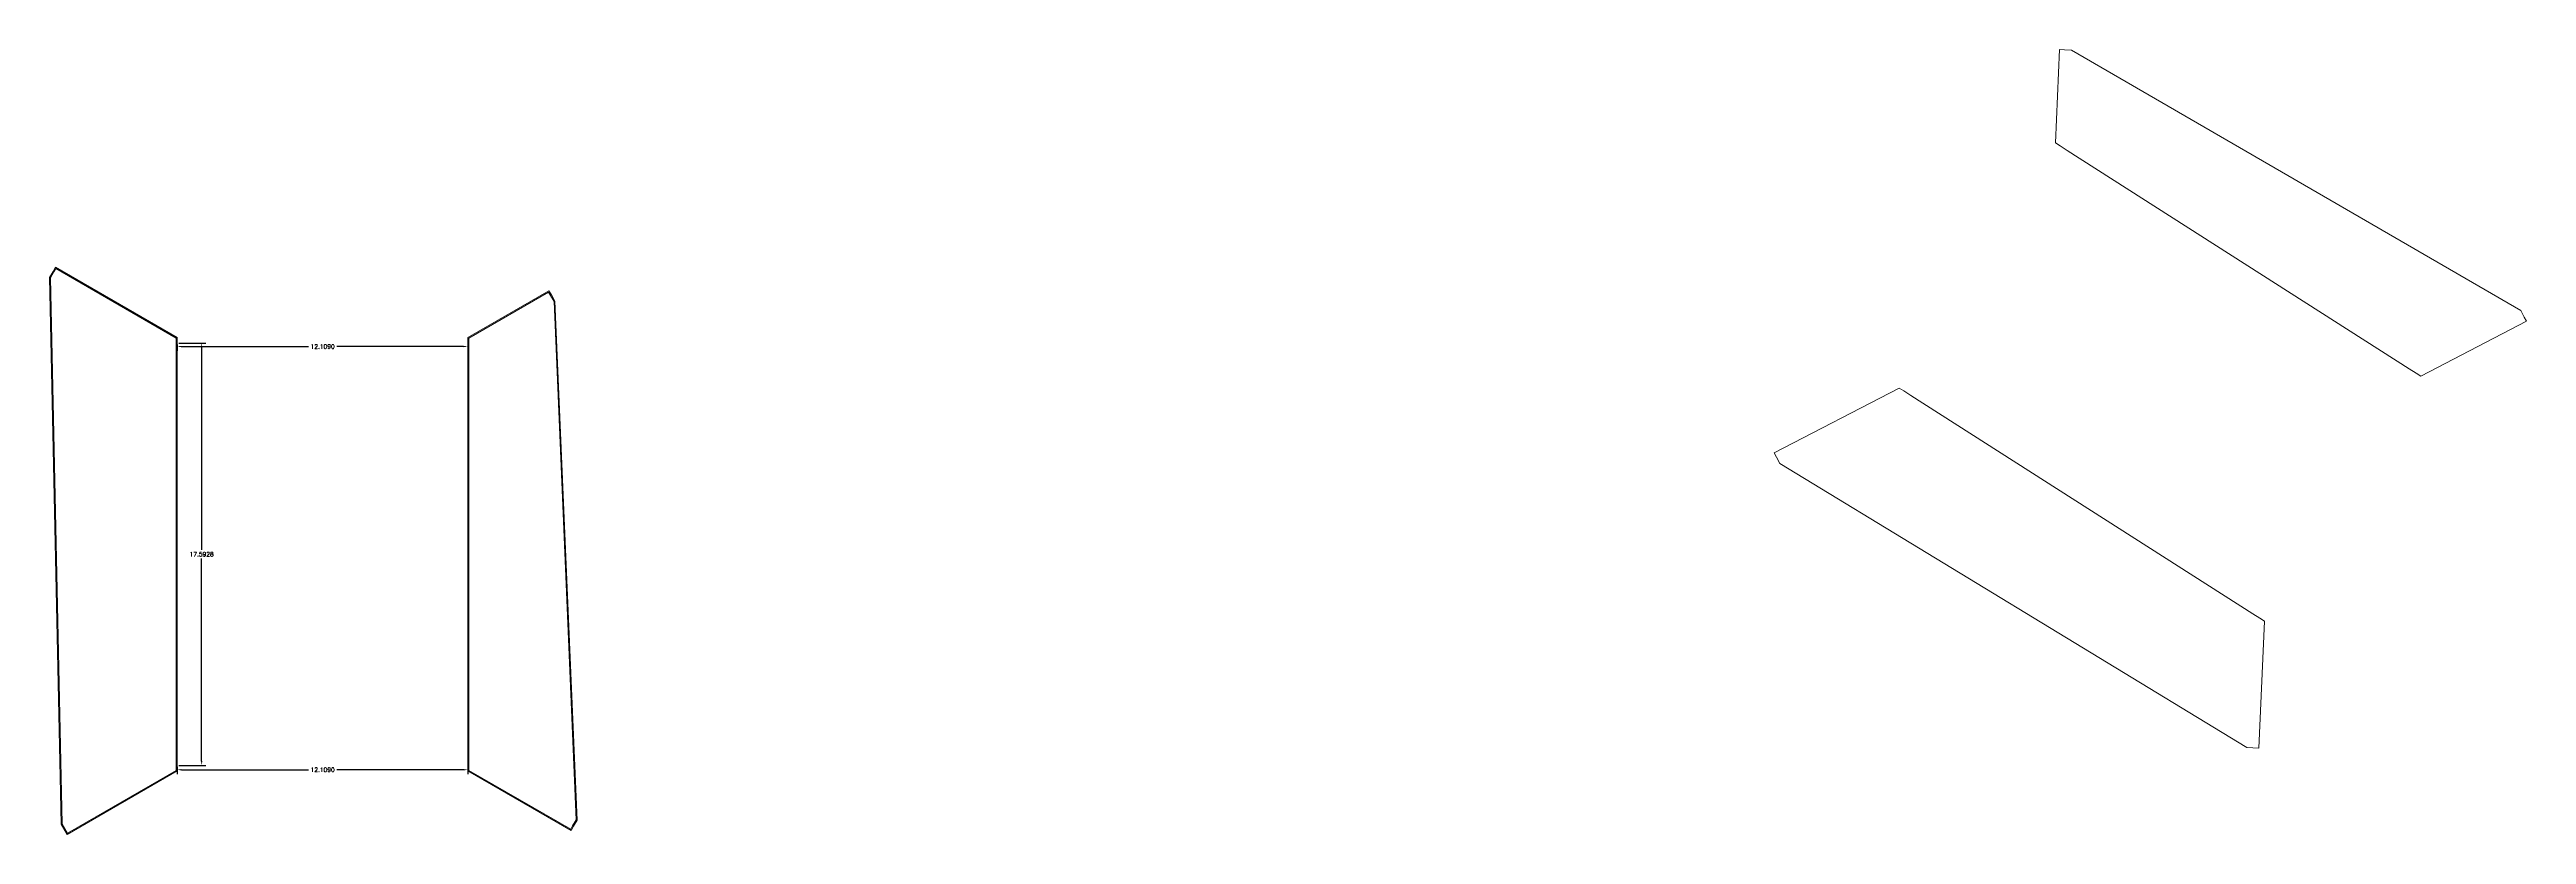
# Model space of a CAD drawing. Header units: metres. Extents: x 1291 to 1536, y 1774 to 1932.
# Drawn here: x 1432.8 to 1535.9, y 1810 to 1842.7 of the extents above; entities that cross this region are included whole.
import ezdxf

# ---------------------------------------------------------------- set-up
doc = ezdxf.new("R2010")
doc.units = ezdxf.units.M
doc.layers.add('Layer1', color=6, linetype='Continuous', lineweight=20)
doc.styles.get("Standard").update_dxf_attribs({"font": 'simplex.shx'})
doc.dimstyles.get("Standard").update_dxf_attribs({"dimtxt": 0.18, "dimasz": 0.18, "dimexe": 0.18, "dimexo": 0.0625, "dimgap": 0.09, "dimtad": 0, "dimtih": 1, "dimtoh": 1, "dimdec": 4, "dimzin": 0, "dimdsep": 46, "dimtxsty": 'Standard', "dimcen": 0.09, "dimadec": 0, "dimazin": 0, "dimtfac": 1, "dimtdec": 4, "dimtofl": 0, "dimtmove": 0, "dimatfit": 3, "dimfxl": 1, "dimtolj": 1, "dimtzin": 0, "dimarcsym": 0})

# ---------------------------------------------------------------- blocks, each defined once
blk = doc.blocks.new('*D333')
at = {"layer": 'Defpoints', "color": 0, "transparency": 16777216}
for p in [(1438.07, 1830.46), (1439.09, 1830.46), (1438.07, 1812.87)]:
    blk.add_point(p, dxfattribs=at)
at = {"layer": 'Layer1', "color": 0, "lineweight": -2, "transparency": 16777216}
for p, q in [((1438.14, 1830.46), (1439.27, 1830.46)), ((1439.09, 1830.28), (1439.09, 1821.85)), ((1439.09, 1813.05), (1439.09, 1821.49)), ((1438.14, 1812.87), (1439.27, 1812.87))]:
    blk.add_line(p, q, dxfattribs=at)
at = {"layer": 'Layer1', "color": 0, "transparency": 16777216}
for points in [[(1439.06, 1830.28), (1439.12, 1830.28), (1439.09, 1830.46)], [(1439.06, 1813.05), (1439.12, 1813.05), (1439.09, 1812.87)]]:
    blk.add_solid(points, dxfattribs=at)
at = {"layer": 'Layer1', "color": 0, "transparency": 16777216, "insert": (1439.09, 1821.67), "char_height": 0.18, "attachment_point": 5}
blk.add_mtext('\\A1;17.5928', dxfattribs=at)
blk = doc.blocks.new('*D334')
at = {"layer": 'Defpoints', "color": 0, "transparency": 16777216}
for p in [(1438.07, 1830.46), (1450.18, 1830.46), (1450.18, 1830.32)]:
    blk.add_point(p, dxfattribs=at)
at = {"layer": 'Layer1', "color": 0, "lineweight": -2, "transparency": 16777216}
for p, q in [((1438.07, 1830.4), (1438.07, 1830.14)), ((1450.18, 1830.4), (1450.18, 1830.14)), ((1438.25, 1830.32), (1443.54, 1830.32)), ((1450, 1830.32), (1444.72, 1830.32))]:
    blk.add_line(p, q, dxfattribs=at)
at = {"layer": 'Layer1', "color": 0, "transparency": 16777216}
for points in [[(1438.25, 1830.35), (1438.25, 1830.29), (1438.07, 1830.32)], [(1450, 1830.35), (1450, 1830.29), (1450.18, 1830.32)]]:
    blk.add_solid(points, dxfattribs=at)
at = {"layer": 'Layer1', "color": 0, "transparency": 16777216, "insert": (1444.13, 1830.32), "char_height": 0.18, "attachment_point": 5}
blk.add_mtext('\\A1;12.1090', dxfattribs=at)
blk = doc.blocks.new('*D335')
at = {"layer": 'Defpoints', "color": 0, "transparency": 16777216}
for p in [(1438.07, 1812.87), (1450.18, 1812.87), (1450.18, 1812.69)]:
    blk.add_point(p, dxfattribs=at)
at = {"layer": 'Layer1', "color": 0, "lineweight": -2, "transparency": 16777216}
for p, q in [((1438.07, 1812.81), (1438.07, 1812.51)), ((1438.25, 1812.69), (1443.54, 1812.69)), ((1450, 1812.69), (1444.72, 1812.69)), ((1450.18, 1812.81), (1450.18, 1812.51))]:
    blk.add_line(p, q, dxfattribs=at)
at = {"layer": 'Layer1', "color": 0, "transparency": 16777216}
for points in [[(1438.25, 1812.72), (1438.25, 1812.66), (1438.07, 1812.69)], [(1450, 1812.72), (1450, 1812.66), (1450.18, 1812.69)]]:
    blk.add_solid(points, dxfattribs=at)
at = {"layer": 'Layer1', "color": 0, "transparency": 16777216, "insert": (1444.13, 1812.69), "char_height": 0.18, "attachment_point": 5}
blk.add_mtext('\\A1;12.1090', dxfattribs=at)

msp = doc.modelspace()

# ---------------------------------------------------------------- linework, layer by layer
at = {"layer": 'Layer1'}
for points in [[(1516.31009, 1838.79921), (1516.48348, 1842.69217), (1516.68328, 1842.68327), (1516.98299, 1842.66992), (1535.69979, 1831.81514), (1535.83808, 1831.54892), (1535.93027, 1831.37143), (1531.52874, 1829.08505), (1531.33408, 1829.20931), (1531.04208, 1829.39569), (1516.79675, 1838.48857), (1516.50475, 1838.67495)], [(1433.00315, 1833.62353), (1438.07431, 1830.69569), (1438.07431, 1830.46475), (1438.07431, 1830.11834), (1438.07431, 1813.21834), (1438.07431, 1812.87193), (1438.07431, 1812.64099), (1433.49074, 1809.99467), (1433.24074, 1810.42768), (1432.75315, 1833.19052), (1432.90315, 1833.45033)], [(1433.01779, 1833.56889), (1438.03431, 1830.6726), (1438.03431, 1830.46475), (1438.03431, 1830.11834), (1438.03431, 1813.21834), (1438.03431, 1812.87193), (1438.03431, 1812.66409), (1433.50538, 1810.04931), (1433.28051, 1810.4388), (1432.79338, 1833.1802), (1432.93779, 1833.43033)], [(1450.18331, 1830.69569), (1453.55806, 1832.6441), (1453.65806, 1832.4709), (1453.80806, 1832.21109), (1454.72875, 1810.59404), (1454.57875, 1810.33423), (1454.47875, 1810.16102), (1450.18331, 1812.64099), (1450.18331, 1812.87193), (1450.18331, 1813.21834), (1450.18331, 1830.11834), (1450.18331, 1830.46475)], [(1450.22331, 1830.6726), (1453.54342, 1832.58946), (1453.62342, 1832.4509), (1453.76851, 1832.19959), (1454.68829, 1810.60396), (1454.54411, 1810.35423), (1454.46411, 1810.21566), (1450.22331, 1812.66409), (1450.22331, 1812.87193), (1450.22331, 1813.21834), (1450.22331, 1830.11834), (1450.22331, 1830.46475)], [(1504.59854, 1825.89301), (1509.79496, 1828.5923), (1509.98962, 1828.46804), (1510.28162, 1828.28166), (1524.52695, 1819.18878), (1524.81895, 1819.0024), (1525.01361, 1818.87815), (1524.7781, 1813.59074), (1524.2786, 1813.61299), (1504.82902, 1825.44931), (1504.69073, 1825.71553)]]:
    msp.add_lwpolyline(points, close=True, dxfattribs=at)

# ---------------------------------------------------------------- dimensions: what is measured, and where the dimension line sits
for p1, p2, distance, picture, middle in [((1438.07431, 1812.87193), (1438.07431, 1830.46475), -1.01409, '*D333', (1439.0884, 1821.66834)), ((1438.07431, 1830.46475), (1450.18331, 1830.46475), -0.14921, '*D334', (1444.12881, 1830.31555)), ((1438.07431, 1812.87193), (1450.18331, 1812.87196), -0.17849, '*D335', (1444.12881, 1812.69345))]:
    dim = msp.add_aligned_dim(p1=p1, p2=p2, distance=distance, dimstyle='Standard', dxfattribs=at)
    dim.commit()
    dim.dimension.update_dxf_attribs({"geometry": picture, "text_midpoint": middle})

doc.saveas('drawing.dxf')
